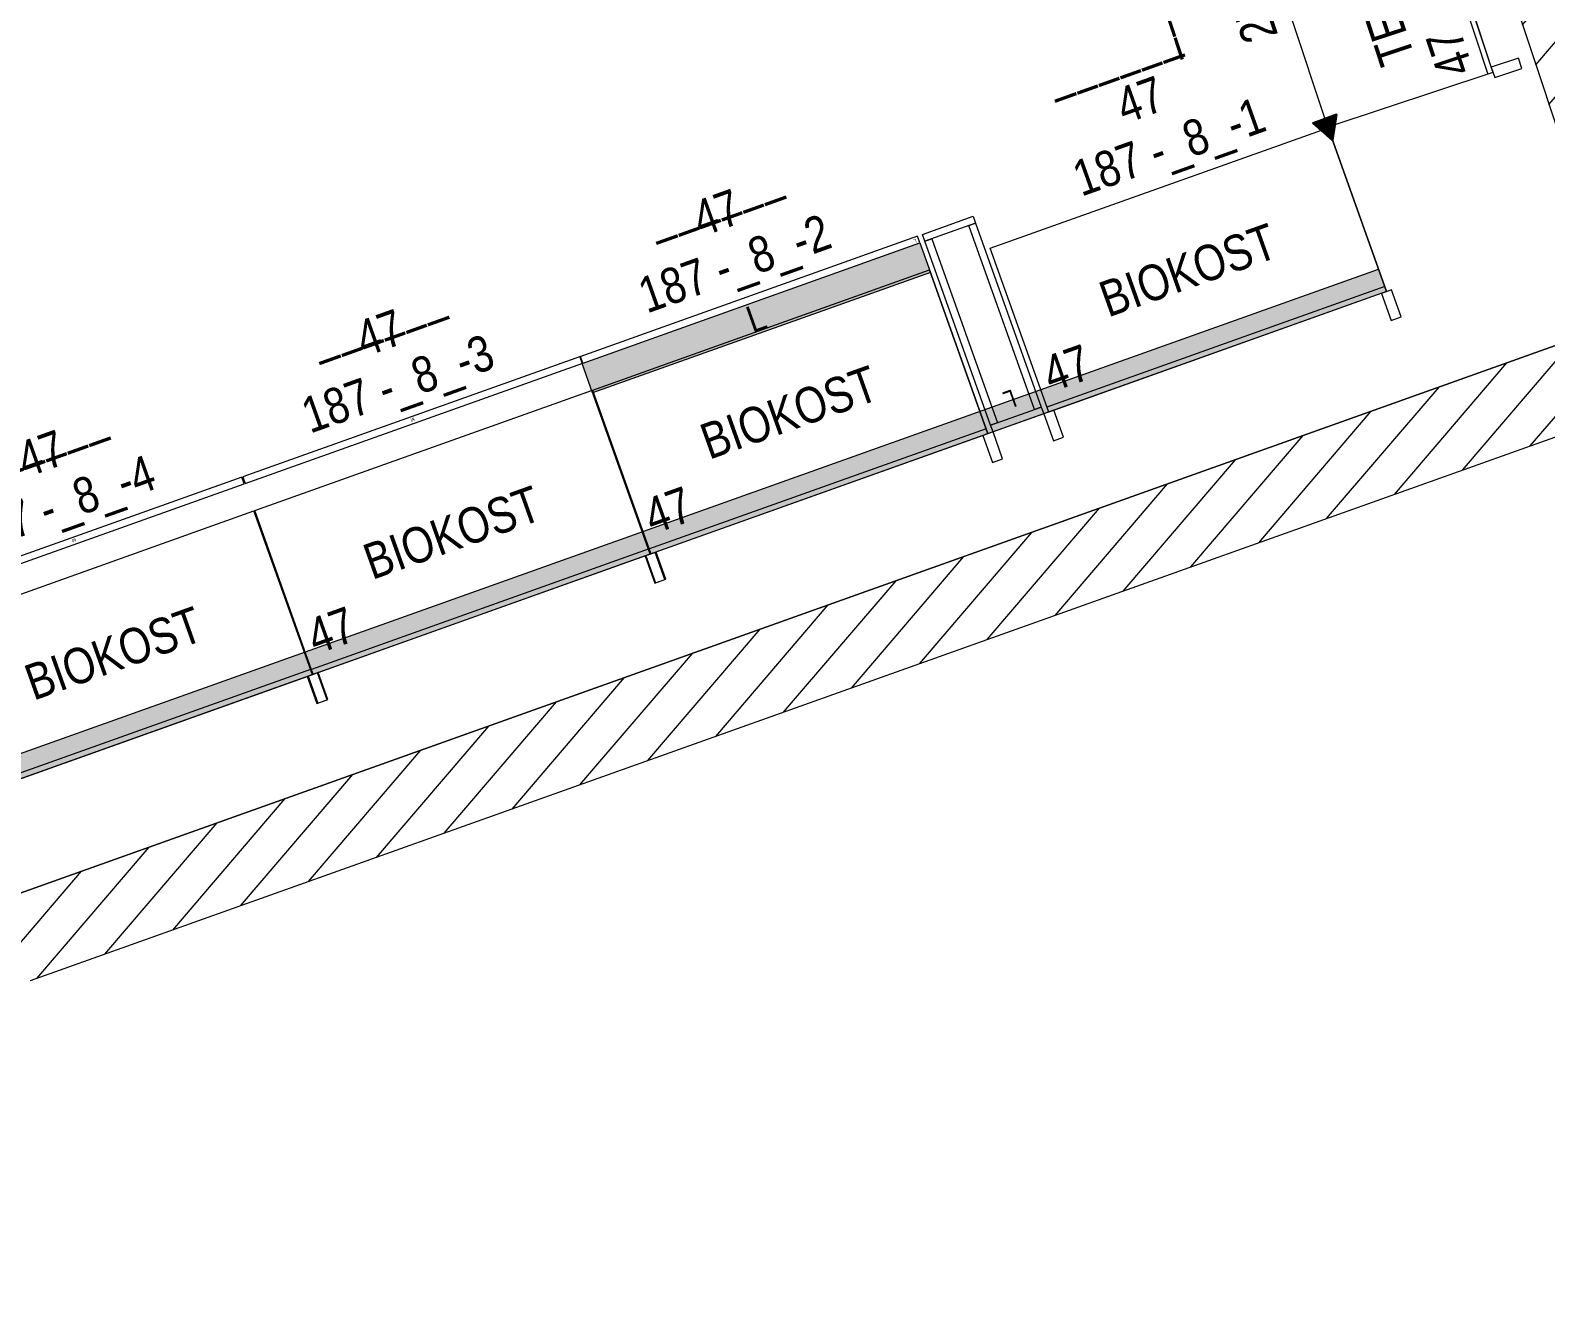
# Model space of a CAD drawing. Header units: millimetres. Extents: x 1954135 to 2038297, y 1349223 to 1397094.
# Drawn here: x 1992390 to 1996615, y 1366531 to 1370068 of the extents above; entities that cross this region are included whole.
import ezdxf
from ezdxf.enums import TextEntityAlignment as Align

# ---------------------------------------------------------------- set-up
doc = ezdxf.new("R2010")
doc.units = ezdxf.units.MM
doc.header["$MEASUREMENT"] = 0
for name, color, linetype, lineweight in [('01_Grundriss (Construction)', 7, 'Continuous', 0), ('10_Einrichtung', 7, 'Continuous', 0), ('10_Einrichtung (Construction)', 7, 'Continuous', 0), ('12_Deko', 7, 'Continuous', 0), ('20_Sortimentierung', 7, 'Continuous', 0), ('21_Modulnummer', 7, 'Continuous', 0), ('TXT Schrift allgemein', 7, 'Continuous', 13)]:
    doc.layers.add(name, color=color, linetype=linetype, lineweight=lineweight)
doc.styles.add('Rossmann', font='ARIALN.TTF', dxfattribs={"height": 100})
doc.styles.add('Style-Arial Narrow', font='ARIALN.TTF')

# ---------------------------------------------------------------- blocks, each defined once
blk = doc.blocks.new('*U1185')
at = {"layer": '10_Einrichtung', "color": 7, "linetype": 'Continuous', "lineweight": 0}
blk.add_line((-500, 187.5), (500, 187.5), dxfattribs=at)
at = {"layer": '10_Einrichtung', "color": 7, "linetype": 'Continuous', "lineweight": 0, "flags": 128}
for points in [[(-485, 282.5), (-515, 282.5), (-515, 202.5), (-485, 202.5)], [(515, 282.5), (485, 282.5), (485, 202.5), (515, 202.5)], [(-500, 202.5), (500, 202.5), (500, -282.5), (-500, -282.5)]]:
    blk.add_lwpolyline(points, close=True, dxfattribs=at)
at = {"layer": '10_Einrichtung (Construction)', "color": 3, "linetype": 'Continuous', "lineweight": 0}
for p, q in [((-500, 202.5), (-500, -282.5)), ((500, 202.5), (500, -282.5))]:
    blk.add_line(p, q, dxfattribs=at)
at = {"layer": '10_Einrichtung (Construction)', "color": 5, "linetype": 'Continuous', "lineweight": 0}
blk.add_line((-500, 202.5), (500, 202.5), dxfattribs=at)
at = {"layer": '10_Einrichtung', "color": 7, "linetype": 'Continuous', "lineweight": 0, "style": 'Rossmann'}
blk.add_text('47', height=100, rotation=180, dxfattribs=at).set_placement((411.7, 103.6), align=Align.MIDDLE_CENTER)
blk = doc.blocks.new('R1 47_168')
at = {"layer": '10_Einrichtung', "color": 7, "linetype": 'Continuous', "lineweight": 0}
blk.add_blockref('*U1185', (500, -242.5), dxfattribs=at)
blk = doc.blocks.new('I1 47_168')
at = {"layer": '10_Einrichtung', "color": 7, "linetype": 'Continuous', "lineweight": 0}
blk.add_blockref('R1 47_168', (0, 0), dxfattribs=at)
at = {"layer": '20_Sortimentierung', "color": 7, "linetype": 'Continuous', "lineweight": 0, "style": 'Style-Arial Narrow'}
blk.add_attdef('I1 47_168_0', text='', height=100, rotation=180, dxfattribs=at).set_placement((501.1, -282.5), align=Align.MIDDLE_CENTER)
at = {"layer": '21_Modulnummer', "color": 7, "linetype": 'Continuous', "lineweight": 0, "insert": (435.8, -675), "char_height": 100, "attachment_point": 2, "rotation": 180, "line_spacing_factor": 0.6, "style": 'Style-Arial Narrow'}
blk.add_mtext('187 -_8_-1', dxfattribs=at)
at = {"layer": '21_Modulnummer', "color": 251, "linetype": 'Continuous', "lineweight": 0, "style": 'Style-Arial Narrow'}
blk.add_attdef('I1 47_168_0', text='', height=100, rotation=180, dxfattribs=at).set_placement((467.6, -825), align=Align.TOP_CENTER)
at = {"layer": '21_Modulnummer', "color": 5, "linetype": 'Continuous', "lineweight": 0, "style": 'Style-Arial Narrow'}
blk.add_attdef('I1 47_168_0', text='', height=100, rotation=180, dxfattribs=at).set_placement((500, -975), align=Align.TOP_CENTER)
blk = doc.blocks.new('*U1188')
at = {"layer": '10_Einrichtung', "color": 7, "linetype": 'Continuous', "lineweight": 0}
blk.add_line((-500, 187.5), (500, 187.5), dxfattribs=at)
at = {"layer": '10_Einrichtung', "color": 7, "linetype": 'Continuous', "lineweight": 0, "flags": 128}
for points in [[(-485, 282.5), (-515, 282.5), (-515, 202.5), (-485, 202.5)], [(515, 282.5), (485, 282.5), (485, 202.5), (515, 202.5)], [(-500, 202.5), (500, 202.5), (500, -282.5), (-500, -282.5)]]:
    blk.add_lwpolyline(points, close=True, dxfattribs=at)
at = {"layer": '10_Einrichtung (Construction)', "color": 3, "linetype": 'Continuous', "lineweight": 0}
for p, q in [((-500, 202.5), (-500, -282.5)), ((500, 202.5), (500, -282.5))]:
    blk.add_line(p, q, dxfattribs=at)
at = {"layer": '10_Einrichtung (Construction)', "color": 5, "linetype": 'Continuous', "lineweight": 0}
blk.add_line((-500, 202.5), (500, 202.5), dxfattribs=at)
at = {"layer": '10_Einrichtung', "color": 7, "linetype": 'Continuous', "lineweight": 0, "style": 'Rossmann'}
blk.add_text('47', height=100, rotation=180, dxfattribs=at).set_placement((411.7, 103.6), align=Align.MIDDLE_CENTER)
blk = doc.blocks.new('R1 47_169')
at = {"layer": '10_Einrichtung', "color": 7, "linetype": 'Continuous', "lineweight": 0}
blk.add_blockref('*U1188', (500, -242.5), dxfattribs=at)
blk = doc.blocks.new('I1 47_169')
at = {"layer": '10_Einrichtung', "color": 7, "linetype": 'Continuous', "lineweight": 0}
blk.add_blockref('R1 47_169', (0, 0), dxfattribs=at)
at = {"layer": '20_Sortimentierung', "color": 7, "linetype": 'Continuous', "lineweight": 0, "style": 'Style-Arial Narrow'}
blk.add_attdef('I1 47_169_0', text='', height=100, rotation=180, dxfattribs=at).set_placement((501.1, -282.5), align=Align.MIDDLE_CENTER)
at = {"layer": '21_Modulnummer', "color": 7, "linetype": 'Continuous', "lineweight": 0, "insert": (435.8, -675), "char_height": 100, "attachment_point": 2, "rotation": 180, "line_spacing_factor": 0.6, "style": 'Style-Arial Narrow'}
blk.add_mtext('276 -_1_-1', dxfattribs=at)
at = {"layer": '21_Modulnummer', "color": 251, "linetype": 'Continuous', "lineweight": 0, "style": 'Style-Arial Narrow'}
blk.add_attdef('I1 47_169_0', text='', height=100, rotation=180, dxfattribs=at).set_placement((467.6, -825), align=Align.TOP_CENTER)
at = {"layer": '21_Modulnummer', "color": 5, "linetype": 'Continuous', "lineweight": 0, "style": 'Style-Arial Narrow'}
blk.add_attdef('I1 47_169_0', text='', height=100, rotation=180, dxfattribs=at).set_placement((500, -975), align=Align.TOP_CENTER)
blk = doc.blocks.new('*U1339')
at = {"layer": '10_Einrichtung', "color": 7, "linetype": 'Continuous', "lineweight": 0}
blk.add_line((-500, 187.5), (500, 187.5), dxfattribs=at)
at = {"layer": '10_Einrichtung', "color": 7, "linetype": 'Continuous', "lineweight": 0, "flags": 128}
for points in [[(-485, 282.5), (-515, 282.5), (-515, 202.5), (-485, 202.5)], [(515, 282.5), (485, 282.5), (485, 202.5), (515, 202.5)], [(-500, 202.5), (500, 202.5), (500, -282.5), (-500, -282.5)]]:
    blk.add_lwpolyline(points, close=True, dxfattribs=at)
at = {"layer": '10_Einrichtung (Construction)', "color": 3, "linetype": 'Continuous', "lineweight": 0}
for p, q in [((-500, 202.5), (-500, -282.5)), ((500, 202.5), (500, -282.5))]:
    blk.add_line(p, q, dxfattribs=at)
at = {"layer": '10_Einrichtung (Construction)', "color": 5, "linetype": 'Continuous', "lineweight": 0}
blk.add_line((-500, 202.5), (500, 202.5), dxfattribs=at)
at = {"layer": '10_Einrichtung', "color": 7, "linetype": 'Continuous', "lineweight": 0, "style": 'Rossmann'}
blk.add_text('47', height=100, rotation=180, dxfattribs=at).set_placement((411.7, 103.6), align=Align.MIDDLE_CENTER)
blk = doc.blocks.new('R1 47_188')
at = {"layer": '10_Einrichtung', "color": 7, "linetype": 'Continuous', "lineweight": 0}
blk.add_blockref('*U1339', (500, -242.5), dxfattribs=at)
blk = doc.blocks.new('I1 47_188')
at = {"layer": '10_Einrichtung', "color": 7, "linetype": 'Continuous', "lineweight": 0}
blk.add_blockref('R1 47_188', (0, 0), dxfattribs=at)
at = {"layer": '20_Sortimentierung', "color": 7, "linetype": 'Continuous', "lineweight": 0, "style": 'Style-Arial Narrow'}
blk.add_attdef('I1 47_188_0', text='', height=100, rotation=180, dxfattribs=at).set_placement((502.1, -282.5), align=Align.MIDDLE_CENTER)
at = {"layer": '21_Modulnummer', "color": 7, "linetype": 'Continuous', "lineweight": 0, "insert": (506.1, -775), "char_height": 100, "attachment_point": 2, "rotation": 180, "line_spacing_factor": 0.6, "style": 'Style-Arial Narrow'}
blk.add_mtext('187 -_8_-2', dxfattribs=at)
at = {"layer": '21_Modulnummer', "color": 251, "linetype": 'Continuous', "lineweight": 0, "style": 'Style-Arial Narrow'}
blk.add_attdef('I1 47_188_0', text='', height=100, rotation=180, dxfattribs=at).set_placement((505.5, -925), align=Align.TOP_CENTER)
at = {"layer": '21_Modulnummer', "color": 5, "linetype": 'Continuous', "lineweight": 0, "style": 'Style-Arial Narrow'}
blk.add_attdef('I1 47_188_0', text='', height=100, rotation=180, dxfattribs=at).set_placement((500, -975), align=Align.TOP_CENTER)
blk = doc.blocks.new('*U1350')
at = {"layer": '10_Einrichtung', "color": 107, "linetype": 'Continuous', "lineweight": 13, "flags": 128}
for points in [[(75, 272.5), (-75, 272.5), (-75, 292.5), (75, 292.5)], [(-75, -272.5), (-75, 272.5), (-55, 272.5), (-55, -272.5)], [(55, -272.5), (55, 272.5), (75, 272.5), (75, -272.5)], [(75, -292.5), (-75, -292.5), (-75, -272.5), (75, -272.5)]]:
    blk.add_lwpolyline(points, close=True, dxfattribs=at)
blk = doc.blocks.new('*U1351')
at = {"layer": '10_Einrichtung', "color": 7, "linetype": 'Continuous', "lineweight": 0, "flags": 128}
for points in [[(-105, -40), (-75, -40), (-75, 40), (-105, 40)], [(75, -40), (105, -40), (105, 40), (75, 40)]]:
    blk.add_lwpolyline(points, close=True, dxfattribs=at)
blk = doc.blocks.new('*U1349')
at = {"layer": '10_Einrichtung', "color": 107, "linetype": 'Continuous', "lineweight": 13}
blk.add_blockref('*U1350', (0, 40), dxfattribs=at)
at = {"layer": '10_Einrichtung', "color": 7, "linetype": 'Continuous', "lineweight": 0}
blk.add_blockref('*U1351', (0, -292.5), dxfattribs=at)
blk = doc.blocks.new('Biol-A-i')
at = {"layer": '10_Einrichtung', "color": 107, "linetype": 'Continuous', "lineweight": 13}
blk.add_blockref('*U1349', (90, 292.5), dxfattribs=at)
at = {"layer": '10_Einrichtung', "color": 7, "linetype": 'Continuous', "style": 'Style-Arial Narrow'}
blk.add_text('L', height=50, rotation=180, dxfattribs=at).set_placement((90, 85), align=Align.TOP_CENTER)
blk = doc.blocks.new('*U1368')
at = {"layer": '10_Einrichtung', "color": 107, "linetype": 'Continuous', "lineweight": 13, "flags": 128}
blk.add_lwpolyline([(500, 10), (-500, 10), (-500, -10), (500, -10)], close=True, dxfattribs=at)
at = {"layer": '21_Modulnummer', "color": 7, "linetype": 'Continuous', "style": 'Style-Arial Narrow'}
blk.add_text('L', height=10, dxfattribs=at).set_placement((-489.4, 5), align=Align.TOP_CENTER)
blk = doc.blocks.new('*U1431')
at = {"layer": '10_Einrichtung', "color": 7, "linetype": 'Continuous', "lineweight": 0}
blk.add_line((-500, 187.5), (500, 187.5), dxfattribs=at)
at = {"layer": '10_Einrichtung', "color": 7, "linetype": 'Continuous', "lineweight": 0, "flags": 128}
for points in [[(-485, 282.5), (-515, 282.5), (-515, 202.5), (-485, 202.5)], [(515, 282.5), (485, 282.5), (485, 202.5), (515, 202.5)], [(-500, 202.5), (500, 202.5), (500, -282.5), (-500, -282.5)]]:
    blk.add_lwpolyline(points, close=True, dxfattribs=at)
at = {"layer": '10_Einrichtung (Construction)', "color": 3, "linetype": 'Continuous', "lineweight": 0}
for p, q in [((-500, 202.5), (-500, -282.5)), ((500, 202.5), (500, -282.5))]:
    blk.add_line(p, q, dxfattribs=at)
at = {"layer": '10_Einrichtung (Construction)', "color": 5, "linetype": 'Continuous', "lineweight": 0}
blk.add_line((-500, 202.5), (500, 202.5), dxfattribs=at)
at = {"layer": '10_Einrichtung', "color": 7, "linetype": 'Continuous', "lineweight": 0, "style": 'Rossmann'}
blk.add_text('47', height=100, rotation=180, dxfattribs=at).set_placement((411.7, 103.6), align=Align.MIDDLE_CENTER)
blk = doc.blocks.new('R1 47_204')
at = {"layer": '10_Einrichtung', "color": 7, "linetype": 'Continuous', "lineweight": 0}
blk.add_blockref('*U1431', (500, -242.5), dxfattribs=at)
blk = doc.blocks.new('I1 47_204')
at = {"layer": '10_Einrichtung', "color": 7, "linetype": 'Continuous', "lineweight": 0}
blk.add_blockref('R1 47_204', (0, 0), dxfattribs=at)
at = {"layer": '20_Sortimentierung', "color": 7, "linetype": 'Continuous', "lineweight": 0, "style": 'Style-Arial Narrow'}
blk.add_attdef('I1 47_204_0', text='', height=100, rotation=180, dxfattribs=at).set_placement((502.1, -282.5), align=Align.MIDDLE_CENTER)
at = {"layer": '21_Modulnummer', "color": 7, "linetype": 'Continuous', "lineweight": 0, "insert": (505.6, -775), "char_height": 100, "attachment_point": 2, "rotation": 180, "line_spacing_factor": 0.6, "style": 'Style-Arial Narrow'}
blk.add_mtext('187 -_8_-4', dxfattribs=at)
at = {"layer": '21_Modulnummer', "color": 251, "linetype": 'Continuous', "lineweight": 0, "style": 'Style-Arial Narrow'}
blk.add_attdef('I1 47_204_0', text='', height=100, rotation=180, dxfattribs=at).set_placement((505.5, -925), align=Align.TOP_CENTER)
at = {"layer": '21_Modulnummer', "color": 5, "linetype": 'Continuous', "lineweight": 0, "style": 'Style-Arial Narrow'}
blk.add_attdef('I1 47_204_0', text='', height=100, rotation=180, dxfattribs=at).set_placement((500, -975), align=Align.TOP_CENTER)
blk = doc.blocks.new('*U1369')
at = {"layer": '10_Einrichtung', "color": 107, "linetype": 'Continuous', "lineweight": 13, "flags": 128}
blk.add_lwpolyline([(500, 10.7), (-500, 10.7), (-500, -9.3), (500, -9.3)], close=True, dxfattribs=at)
at = {"layer": '21_Modulnummer', "color": 7, "linetype": 'Continuous', "style": 'Style-Arial Narrow'}
blk.add_text('M', height=10, dxfattribs=at).set_placement((0, 4.3), align=Align.TOP_CENTER)
blk = doc.blocks.new('*U1434')
at = {"layer": '10_Einrichtung', "color": 7, "linetype": 'Continuous', "lineweight": 0}
blk.add_line((-500, 187.5), (500, 187.5), dxfattribs=at)
at = {"layer": '10_Einrichtung', "color": 7, "linetype": 'Continuous', "lineweight": 0, "flags": 128}
for points in [[(-485, 282.5), (-515, 282.5), (-515, 202.5), (-485, 202.5)], [(515, 282.5), (485, 282.5), (485, 202.5), (515, 202.5)], [(-500, 202.5), (500, 202.5), (500, -282.5), (-500, -282.5)]]:
    blk.add_lwpolyline(points, close=True, dxfattribs=at)
at = {"layer": '10_Einrichtung (Construction)', "color": 3, "linetype": 'Continuous', "lineweight": 0}
for p, q in [((-500, 202.5), (-500, -282.5)), ((500, 202.5), (500, -282.5))]:
    blk.add_line(p, q, dxfattribs=at)
at = {"layer": '10_Einrichtung (Construction)', "color": 5, "linetype": 'Continuous', "lineweight": 0}
blk.add_line((-500, 202.5), (500, 202.5), dxfattribs=at)
at = {"layer": '10_Einrichtung', "color": 7, "linetype": 'Continuous', "lineweight": 0, "style": 'Rossmann'}
blk.add_text('47', height=100, rotation=180, dxfattribs=at).set_placement((411.7, 103.6), align=Align.MIDDLE_CENTER)
blk = doc.blocks.new('R1 47_205')
at = {"layer": '10_Einrichtung', "color": 7, "linetype": 'Continuous', "lineweight": 0}
blk.add_blockref('*U1434', (500, -242.5), dxfattribs=at)
blk = doc.blocks.new('I1 47_205')
at = {"layer": '10_Einrichtung', "color": 7, "linetype": 'Continuous', "lineweight": 0}
blk.add_blockref('R1 47_205', (0, 0), dxfattribs=at)
at = {"layer": '20_Sortimentierung', "color": 7, "linetype": 'Continuous', "lineweight": 0, "style": 'Style-Arial Narrow'}
blk.add_attdef('I1 47_205_0', text='', height=100, rotation=180, dxfattribs=at).set_placement((502.1, -282.5), align=Align.MIDDLE_CENTER)
at = {"layer": '21_Modulnummer', "color": 7, "linetype": 'Continuous', "lineweight": 0, "insert": (505.6, -775), "char_height": 100, "attachment_point": 2, "rotation": 180, "line_spacing_factor": 0.6, "style": 'Style-Arial Narrow'}
blk.add_mtext('187 -_8_-3', dxfattribs=at)
at = {"layer": '21_Modulnummer', "color": 251, "linetype": 'Continuous', "lineweight": 0, "style": 'Style-Arial Narrow'}
blk.add_attdef('I1 47_205_0', text='', height=100, rotation=180, dxfattribs=at).set_placement((505.5, -925), align=Align.TOP_CENTER)
at = {"layer": '21_Modulnummer', "color": 5, "linetype": 'Continuous', "lineweight": 0, "style": 'Style-Arial Narrow'}
blk.add_attdef('I1 47_205_0', text='', height=100, rotation=180, dxfattribs=at).set_placement((500, -975), align=Align.TOP_CENTER)
blk = doc.blocks.new('Z_Kennzeichen Endständer_2')
at = {"layer": '10_Einrichtung', "color": 3, "linetype": 'Continuous', "lineweight": 30, "flags": 128}
blk.add_lwpolyline([(0, 36.2), (-34.7, -26.8), (35.1, -26.8)], close=True, dxfattribs=at)
blk = doc.blocks.new('End 180_47')
at = {"layer": '10_Einrichtung', "linetype": 'Continuous', "lineweight": 0}
h = blk.add_hatch(dxfattribs=at)
h.set_pattern_fill('HATCH', color=3, scale=0.1, style=0, pattern_type=2)
h.set_pattern_definition([(45, (38.8034, -232.9861), (-0.707107, 0.707107), [])])
h.paths.add_polyline_path([(-79.9, -295.9), (-10, -295.9), (-45.1, -232.9)])
at = {"layer": '10_Einrichtung', "color": 3, "linetype": 'Continuous', "lineweight": 0, "flags": 128}
for points in [[(-30.1, 295.9), (-60.1, 295.9), (-60.1, 215.9), (-30.1, 215.9)], [(-79.9, -295.9), (-10, -295.9), (-45.1, -232.9)]]:
    blk.add_lwpolyline(points, close=True, dxfattribs=at)
at = {"layer": '10_Einrichtung (Construction)', "color": 3, "linetype": 'Continuous', "lineweight": 0}
blk.add_line((-45.1, 215.9), (-45.1, -269.1), dxfattribs=at)
at = {"layer": '10_Einrichtung', "color": 3}
blk.add_blockref('Z_Kennzeichen Endständer_2', (-45.1, -269.1), dxfattribs=at)
blk = doc.blocks.new('End 180_47a')
at = {"layer": '10_Einrichtung', "color": 3, "linetype": 'Continuous', "lineweight": 0}
blk.add_blockref('End 180_47', (45.1395, -255.896), dxfattribs=at)
blk = doc.blocks.new('BIO_L-A')
at = {"layer": '12_Deko', "color": 7, "linetype": 'Continuous', "transparency": 33554636, "flags": 128}
blk.add_lwpolyline([(-1000, 0), (0, 0), (0, -87.5), (-1000, -87.5)], close=True, dxfattribs=at)
at = {"layer": '12_Deko', "color": 2, "linetype": 'Continuous', "transparency": 33554636, "extrusion": (0, 0, -1)}
blk.add_solid([(1000, 0), (0, 0), (1000, -87.5), (0, -87.5)], dxfattribs=at)
at = {"layer": '12_Deko', "color": 7, "linetype": 'Continuous', "lineweight": 0, "style": 'Rossmann'}
blk.add_text('L', height=75, dxfattribs=at).set_placement((-500, -43.75), align=Align.MIDDLE_CENTER)

msp = doc.modelspace()

# ---------------------------------------------------------------- hatches: boundary and pattern name
at = {"layer": '01_Grundriss (Construction)', "linetype": 'Continuous', "lineweight": 0}
h = msp.add_hatch(dxfattribs=at)
h.set_pattern_fill('HATCH', style=0, pattern_type=2)
h.set_pattern_definition([(49.4754, (1996882.5, 1374472.65), (-76.0127, 64.9775), [])])
h.paths.add_polyline_path([(2000088.8454, 1374951.8785), (1995147.1343, 1374771.5551), (1995045.9027, 1374616.7095), (1996901.5927, 1369026.7369), (1997129.3698, 1369102.3515), (1995310.1841, 1374582.3608), (1995280.0355, 1374536.245), (2000097.5972, 1374712.0381)], flags=0)
h = msp.add_hatch(dxfattribs=at)
h.set_pattern_fill('HATCH', style=0, pattern_type=2)
h.set_pattern_definition([(49.4754, (1996630.87, 1368669.96), (-76.0127, 64.9775), [])])
h.paths.add_polyline_path([(1996820.9613, 1369252.7868), (1992309.381, 1367643.5189), (1992390.0124, 1367417.469), (1996901.5927, 1369026.7369)], flags=0)

# ---------------------------------------------------------------- linework, layer by layer
at = {"layer": '01_Grundriss (Construction)', "lineweight": 0}
for p, q in [((1995045.9027, 1374616.7095), (1996901.5927, 1369026.7369)), ((1996820.9613, 1369252.7868), (1992309.381, 1367643.5189)), ((1996901.5927, 1369026.7369), (1992390.0124, 1367417.469))]:
    msp.add_line(p, q, dxfattribs=at)
at = {"layer": '01_Grundriss (Construction)', "color": 7, "linetype": 'Continuous', "lineweight": 0}
msp.add_line((1992309.381, 1367643.5189), (1996820.9613, 1369252.7868), dxfattribs=at)
at = {"layer": '12_Deko', "color": 107, "linetype": 'Continuous', "true_color": 0x2e8b57, "transparency": 33554636, "flags": 128}
msp.add_lwpolyline([(1988275.1372, 1366593.7406), (1996149.2105, 1369402.4003), (1996171.5861, 1369339.6702), (1988297.5128, 1366531.0105)], close=True, dxfattribs=at)
at = {"layer": '12_Deko', "color": 107, "linetype": 'Continuous', "true_color": 0x2e8b57, "transparency": 33554636, "extrusion": (0, 0, -1)}
msp.add_solid([(-1988275.1372, 1366593.7406), (-1996149.2105, 1369402.4003), (-1988297.5128, 1366531.0105), (-1996171.5861, 1369339.6702)], dxfattribs=at)

# ---------------------------------------------------------------- block references
at = {"layer": '10_Einrichtung', "color": 107, "linetype": 'Continuous', "lineweight": 13, "true_color": 0x2e8b57}
for name, p, rotation in [('Biol-A-i', (1995073.6124, 1368905.5576), 19.6311736411218), ('*U1368', (1994396.0716, 1369316.7874), 199.6311736411218), ('*U1369', (1993456.187, 1368982.3666), 199.6311736411218), ('*U1369', (1992512.0583, 1368645.5986), 199.6311736411218)]:
    msp.add_blockref(name, p, dxfattribs=dict(at, rotation=rotation))
at = {"layer": '12_Deko', "color": 7, "linetype": 'Continuous', "transparency": 33554636, "rotation": 19.63117364112155}
msp.add_blockref('BIO_L-A', (1994870.313, 1369475.3886), dxfattribs=at)
at = {"layer": 'TXT Schrift allgemein'}
ref = msp.add_blockref('I1 47_169', (1996191.1861, 1370912.8053), dxfattribs=dict(at, rotation=288.3644963958817))
ref.add_attrib('I1 47_169_0', '47', dxfattribs={"layer": '21_Modulnummer', "color": 251, "linetype": 'Continuous', "lineweight": 0, "height": 100, "rotation": 108.3644964, "style": 'Style-Arial Narrow'}).set_placement((1995555.5145, 1370209.125), align=Align.TOP_CENTER)
ref.add_attrib('I1 47_169_0', 'TEEZUBEHÖR', dxfattribs={"layer": '20_Sortimentierung', "color": 7, "linetype": 'Continuous', "lineweight": 0, "height": 100, "rotation": 108.3644964, "style": 'Style-Arial Narrow'}).set_placement((1996080.9445, 1370348.2389), align=Align.MIDDLE_CENTER)
ref.add_attrib('I1 47_169_0', '______', dxfattribs={"layer": '21_Modulnummer', "color": 5, "linetype": 'Continuous', "lineweight": 0, "height": 100, "rotation": 108.3644964, "style": 'Style-Arial Narrow'}).set_placement((1995423.3719, 1370131.0851), align=Align.TOP_CENTER)
ref = msp.add_blockref('I1 47_168', (1996185.0247, 1369301.9952), dxfattribs=dict(at, rotation=199.6311736411227))
ref.add_attrib('I1 47_168_0', '47', dxfattribs={"layer": '21_Modulnummer', "color": 251, "linetype": 'Continuous', "lineweight": 0, "height": 100, "rotation": 19.6311736, "style": 'Style-Arial Narrow'}).set_placement((1995467.4642, 1369921.956), align=Align.TOP_CENTER)
ref.add_attrib('I1 47_168_0', 'BIOKOST', dxfattribs={"layer": '20_Sortimentierung', "color": 7, "linetype": 'Continuous', "lineweight": 0, "height": 100, "rotation": 19.6311736, "style": 'Style-Arial Narrow'}).set_placement((1995618.1592, 1369399.7296), align=Align.MIDDLE_CENTER)
ref.add_attrib('I1 47_168_0', '______', dxfattribs={"layer": '21_Modulnummer', "color": 5, "linetype": 'Continuous', "lineweight": 0, "height": 100, "rotation": 19.6311736, "style": 'Style-Arial Narrow'}).set_placement((1995386.5223, 1370052.3411), align=Align.TOP_CENTER)
at = {"layer": 'TXT Schrift allgemein', "rotation": 199.6311736411216}
msp.add_blockref('End 180_47a', (1996185.0247, 1369301.9952), dxfattribs=at)
at = {"layer": 'TXT Schrift allgemein'}
ref = msp.add_blockref('I1 47_188', (1995073.6124, 1368905.5576), dxfattribs=dict(at, rotation=199.6311736411218))
ref.add_attrib('I1 47_188_0', '47', dxfattribs={"layer": '21_Modulnummer', "color": 251, "linetype": 'Continuous', "lineweight": 0, "height": 100, "rotation": 19.6311736, "style": 'Style-Arial Narrow'}).set_placement((1994286.7443, 1369606.9678), align=Align.TOP_CENTER)
ref.add_attrib('I1 47_188_0', 'BIOKOST', dxfattribs={"layer": '20_Sortimentierung', "color": 7, "linetype": 'Continuous', "lineweight": 0, "height": 100, "rotation": 19.6311736, "style": 'Style-Arial Narrow'}).set_placement((1994505.8014, 1369002.9547), align=Align.MIDDLE_CENTER)
ref.add_attrib('I1 47_188_0', '______', dxfattribs={"layer": '21_Modulnummer', "color": 5, "linetype": 'Continuous', "lineweight": 0, "height": 100, "rotation": 19.6311736, "style": 'Style-Arial Narrow'}).set_placement((1994275.11, 1369655.9035), align=Align.TOP_CENTER)
ref = msp.add_blockref('I1 47_205', (1994133.9915, 1368570.3975), dxfattribs=dict(at, rotation=199.6311736411218))
ref.add_attrib('I1 47_205_0', '47', dxfattribs={"layer": '21_Modulnummer', "color": 251, "linetype": 'Continuous', "lineweight": 0, "height": 100, "rotation": 19.6311736, "style": 'Style-Arial Narrow'}).set_placement((1993347.1234, 1369271.8077), align=Align.TOP_CENTER)
ref.add_attrib('I1 47_205_0', 'BIOKOST', dxfattribs={"layer": '20_Sortimentierung', "color": 7, "linetype": 'Continuous', "lineweight": 0, "height": 100, "rotation": 19.6311736, "style": 'Style-Arial Narrow'}).set_placement((1993566.1805, 1368667.7946), align=Align.MIDDLE_CENTER)
ref.add_attrib('I1 47_205_0', '______', dxfattribs={"layer": '21_Modulnummer', "color": 5, "linetype": 'Continuous', "lineweight": 0, "height": 100, "rotation": 19.6311736, "style": 'Style-Arial Narrow'}).set_placement((1993335.4891, 1369320.7434), align=Align.TOP_CENTER)
ref = msp.add_blockref('I1 47_204', (1993189.8628, 1368233.6295), dxfattribs=dict(at, rotation=199.6311736411218))
ref.add_attrib('I1 47_204_0', '47', dxfattribs={"layer": '21_Modulnummer', "color": 251, "linetype": 'Continuous', "lineweight": 0, "height": 100, "rotation": 19.6311736, "style": 'Style-Arial Narrow'}).set_placement((1992402.9947, 1368935.0396), align=Align.TOP_CENTER)
ref.add_attrib('I1 47_204_0', 'BIOKOST', dxfattribs={"layer": '20_Sortimentierung', "color": 7, "linetype": 'Continuous', "lineweight": 0, "height": 100, "rotation": 19.6311736, "style": 'Style-Arial Narrow'}).set_placement((1992622.0518, 1368331.0266), align=Align.MIDDLE_CENTER)
ref.add_attrib('I1 47_204_0', '______', dxfattribs={"layer": '21_Modulnummer', "color": 5, "linetype": 'Continuous', "lineweight": 0, "height": 100, "rotation": 19.6311736, "style": 'Style-Arial Narrow'}).set_placement((1992391.3604, 1368983.9754), align=Align.TOP_CENTER)

doc.saveas('drawing.dxf')
